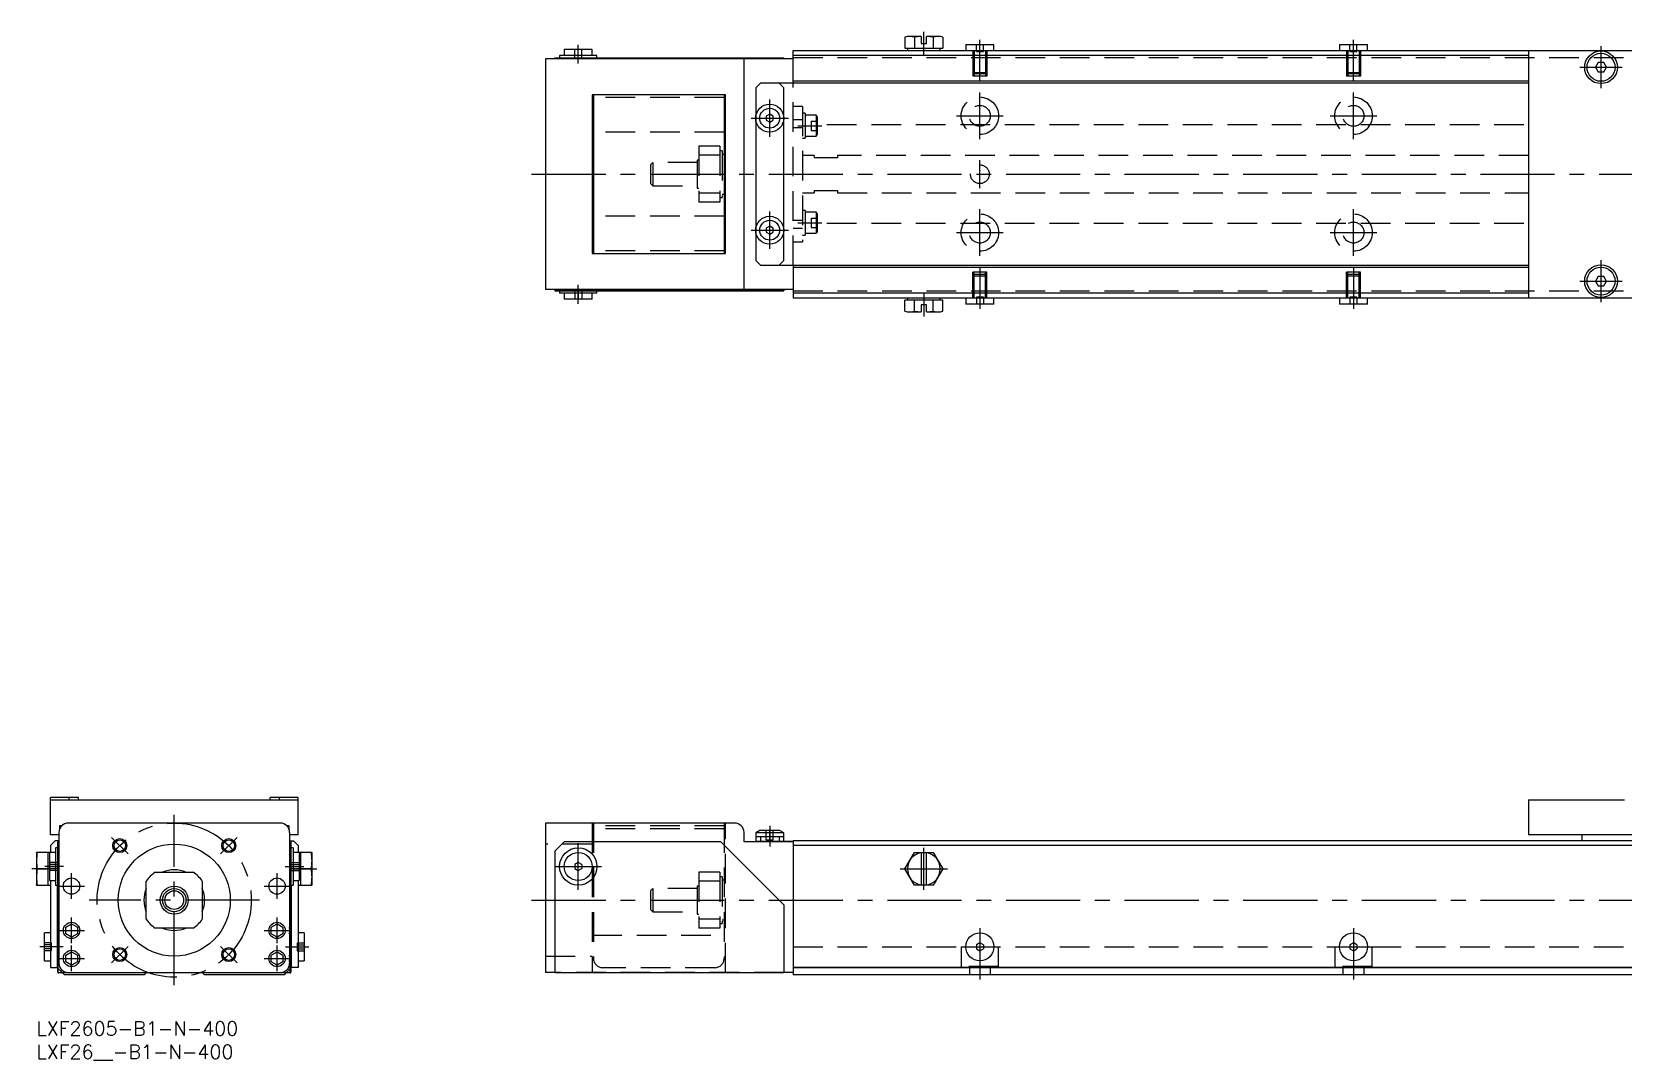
# Model space of a CAD drawing. Extents: x -1 to 684, y -8 to 212.
# Drawn here: x -1 to 339.7, y -8.3 to 212 of the extents above; entities that cross this region are included whole.
import ezdxf

# ---------------------------------------------------------------- set-up
doc = ezdxf.new("R2010")
doc.units = 0
doc.header["$LTSCALE"] = 0.5
doc.linetypes.add('CENTER', pattern=[50.8, 31.75, -6.35, 6.35, -6.35])
doc.linetypes.add('DASHED', pattern=[19.05, 12.7, -6.35])
for name, color, linetype in [('MSM_CENTER', 1, 'CENTER'), ('MSM_CONTINUOUS', 7, 'CONTINUOUS'), ('MSM_DASHED', 4, 'DASHED'), ('MSM_NARROW', 5, 'CONTINUOUS'), ('MSM_PART_NUMBER', 7, 'CONTINUOUS')]:
    doc.layers.add(name, color=color, linetype=linetype)
doc.styles.get("Standard").update_dxf_attribs({"font": 'txt.shx', "height": 1, "bigfont": 'bigfont.shx'})

# ---------------------------------------------------------------- blocks, each defined once
blk = doc.blocks.new('*U116')
at = {"layer": 'MSM_PART_NUMBER'}
blk.add_text('LXF2605-B1-N-400', height=3, dxfattribs=at).set_placement((0, -3))
blk = doc.blocks.new('*U117')
at = {"layer": 'MSM_PART_NUMBER'}
blk.add_text('LXF26__-B1-N-400', height=3, dxfattribs=at).set_placement((0, -8))

msp = doc.modelspace()

# ---------------------------------------------------------------- linework, layer by layer
at = {"layer": 'MSM_CENTER'}
for p, q in [((190, 206.97), (190, 211.99)), ((116, 205.19), (116, 209.24)), ((202, 201.49), (202, 210.29)), ((282, 201.49), (282, 210.29)), ((335, 199.89), (335, 208.89)), ((330.5, 204.39), (339.5, 204.39)), ((202, 188.99), (202, 198.99)), ((282, 188.99), (282, 198.99)), ((157, 189.49), (157, 197.49)), ((153, 193.49), (160.99, 193.49)), ((163, 191.89), (168.19, 191.89)), ((197, 193.99), (207, 193.99)), ((277, 193.99), (287, 193.99)), ((202, 178.49), (202, 184.49)), ((106, 181.49), (575, 181.49)), ((202, 163.99), (202, 173.99)), ((282, 163.99), (282, 173.99)), ((157, 165.49), (157, 173.49)), ((163, 171.1), (168.19, 171.1)), ((153, 169.49), (160.99, 169.49)), ((197, 168.99), (207, 168.99)), ((277, 168.99), (287, 168.99)), ((202, 161.49), (202, 152.69)), ((282, 161.49), (282, 152.69)), ((335, 154.09), (335, 163.09)), ((116, 153.74), (116, 157.79)), ((330.5, 158.59), (339.5, 158.59)), ((190, 155.99), (190, 150.99)), ((29.5, 7.75), (29.5, 44.25)), ((157, 41.9), (157, 37.5)), ((16.06, 39.44), (19.6, 35.9)), ((42.94, 39.44), (39.4, 35.9)), ((116, 28.2), (116, 38.2)), ((190, 28.2), (190, 37.2)), ((4, 32.7), (-1, 32.7)), ((5.75, 33.2), (1.75, 33.2)), ((7.5, 26.25), (7.5, 31.75)), ((51.5, 26.25), (51.5, 31.75)), ((53.25, 33.2), (57.25, 33.2)), ((55, 32.7), (60, 32.7)), ((111, 33.2), (121, 33.2)), ((184.95, 32.7), (195.04, 32.7)), ((4.75, 29), (10.25, 29)), ((48.75, 29), (54.25, 29)), ((47.75, 26), (11.25, 26)), ((106, 26), (575, 26)), ((7.5, 16.75), (7.5, 22.25)), ((51.5, 16.75), (51.5, 22.25)), ((4.75, 19.5), (10.25, 19.5)), ((48.75, 19.5), (54.25, 19.5)), ((202, 20), (202, 9)), ((282, 20), (282, 9)), ((5.7, 16), (0.7, 16)), ((7.5, 10.75), (7.5, 16.25)), ((16.06, 12.56), (19.6, 16.1)), ((39.4, 16.1), (42.94, 12.56)), ((51.5, 10.75), (51.5, 16.25)), ((53.3, 16), (58.3, 16)), ((198, 16), (206, 16)), ((278, 16), (286, 16)), ((4.75, 13.5), (10.25, 13.5)), ((48.75, 13.5), (54.25, 13.5))]:
    msp.add_line(p, q, dxfattribs=at)
msp.add_circle((29.5, 26), 16.5, dxfattribs=at)
at = {"layer": 'MSM_CONTINUOUS'}
for p, q in [((119, 208.24), (113, 208.24)), ((113, 208.24), (113, 206.94)), ((119, 206.94), (119, 208.24)), ((162, 200.99), (162, 207.99)), ((162, 207.99), (562, 207.99)), ((186.5, 210.99), (185.95, 210.85)), ((185.95, 210.85), (185.95, 208.49)), ((185.95, 208.49), (194.04, 208.49)), ((189.4, 210.99), (186.5, 210.99)), ((186.5, 208.49), (186.5, 207.99)), ((187.97, 210.85), (187.97, 208.49)), ((189.4, 210.99), (189.4, 209.49)), ((189.4, 209.49), (190.6, 209.49)), ((193.5, 210.99), (190.6, 210.99)), ((190.6, 209.49), (190.6, 210.99)), ((192.02, 210.85), (192.02, 208.49)), ((194.04, 210.85), (193.5, 210.99)), ((193.5, 207.99), (193.5, 208.49)), ((194.04, 210.85), (194.04, 208.49)), ((199, 209.29), (205, 209.29)), ((199, 209.29), (199, 207.99)), ((205, 207.99), (205, 209.29)), ((279, 209.29), (285, 209.29)), ((279, 209.29), (279, 207.99)), ((285, 207.99), (285, 209.29)), ((319.5, 207.99), (319.5, 154.99)), ((162, 206.19), (109, 206.19)), ((109, 206.19), (109, 156.79)), ((111, 206.44), (160, 206.44)), ((111, 206.19), (111, 206.44)), ((111, 206.34), (160, 206.34)), ((120, 206.94), (112, 206.94)), ((112, 206.94), (112, 206.44)), ((113, 206.34), (113, 206.44)), ((114.5, 206.34), (114.5, 206.19)), ((117.5, 206.19), (117.5, 206.34)), ((120, 206.44), (120, 206.94)), ((146.5, 206.34), (146.5, 206.44)), ((148.6, 206.24), (148.56, 206.19)), ((148.6, 206.24), (148.6, 206.19)), ((151.29, 206.24), (148.6, 206.24)), ((151.29, 206.29), (151.29, 206.19)), ((152, 206.29), (151.29, 206.29)), ((151.5, 156.79), (151.5, 206.19)), ((152, 206.29), (152, 206.19)), ((160, 206.19), (160, 206.44)), ((162, 206.99), (319.5, 206.99)), ((334.42, 205.39), (333.84, 204.39)), ((335.57, 205.39), (334.42, 205.39)), ((336.15, 204.39), (335.57, 205.39)), ((162, 201.49), (319.5, 201.49)), ((333.84, 204.39), (334.42, 203.39)), ((334.42, 203.39), (335.57, 203.39)), ((335.57, 203.39), (336.15, 204.39)), ((119, 198.49), (119, 164.49)), ((147.5, 198.49), (119, 198.49)), ((119, 197.89), (119.25, 197.89)), ((119.25, 198.49), (119.25, 164.49)), ((147.25, 198.49), (147.25, 164.49)), ((147.25, 197.89), (147.5, 197.89)), ((147.5, 164.49), (147.5, 198.49)), ((155, 200.99), (154, 199.99)), ((154, 199.99), (154, 162.99)), ((319.5, 200.99), (155, 200.99)), ((160, 199.99), (159, 200.99)), ((160, 162.99), (160, 199.99)), ((119.25, 194.48), (119, 194.48)), ((147.5, 194.48), (147.25, 194.48)), ((157, 194.36), (156.25, 193.93)), ((157.75, 193.93), (157, 194.36)), ((156.25, 193.93), (156.25, 193.06)), ((156.25, 193.06), (157, 192.63)), ((157, 192.63), (157.75, 193.06)), ((157.75, 193.06), (157.75, 193.93)), ((119.25, 190.49), (119, 190.49)), ((147.5, 190.49), (147.25, 190.49)), ((147.5, 185.74), (147.25, 185.74)), ((147.25, 177.24), (147.5, 177.24)), ((119.25, 172.49), (119, 172.49)), ((147.5, 172.49), (147.25, 172.49)), ((119.25, 168.5), (119, 168.5)), ((147.5, 168.5), (147.25, 168.5)), ((157, 170.36), (156.25, 169.93)), ((156.25, 169.93), (156.25, 169.06)), ((156.25, 169.06), (157, 168.63)), ((157.75, 169.93), (157, 170.36)), ((157, 168.63), (157.75, 169.06)), ((157.75, 169.06), (157.75, 169.93)), ((119, 165.09), (119.25, 165.09)), ((119, 164.49), (147.5, 164.49)), ((147.25, 165.09), (147.5, 165.09)), ((154, 162.99), (155, 161.99)), ((155, 161.99), (319.5, 161.99)), ((159, 161.99), (160, 162.99)), ((162, 161.99), (162, 154.99)), ((319.5, 161.5), (162, 161.5)), ((162, 156.79), (109, 156.79)), ((111, 156.79), (111, 156.54)), ((114.5, 156.79), (114.5, 156.64)), ((117.5, 156.64), (117.5, 156.79)), ((148.56, 156.79), (148.6, 156.74)), ((148.6, 156.79), (148.6, 156.74)), ((148.6, 156.74), (151.29, 156.74)), ((151.29, 156.79), (151.29, 156.69)), ((152, 156.79), (152, 156.69)), ((160, 156.79), (160, 156.54)), ((334.42, 159.59), (333.84, 158.59)), ((333.84, 158.59), (334.42, 157.59)), ((335.57, 159.59), (334.42, 159.59)), ((334.42, 157.59), (335.57, 157.59)), ((336.15, 158.59), (335.57, 159.59)), ((335.57, 157.59), (336.15, 158.59)), ((111, 156.64), (160, 156.64)), ((111, 156.54), (160, 156.54)), ((112, 156.54), (112, 156.04)), ((120, 156.04), (112, 156.04)), ((113, 156.64), (113, 156.54)), ((113, 156.04), (113, 154.74)), ((119, 154.74), (113, 154.74)), ((119, 154.74), (119, 156.04)), ((120, 156.04), (120, 156.54)), ((146.5, 156.64), (146.5, 156.54)), ((151.29, 156.69), (152, 156.69)), ((319.5, 155.99), (162, 155.99)), ((162, 154.99), (562, 154.99)), ((185.95, 152.14), (185.95, 154.49)), ((194.04, 154.49), (185.95, 154.49)), ((186.5, 154.99), (186.5, 154.49)), ((187.97, 152.14), (187.97, 154.49)), ((190.6, 153.49), (189.4, 153.49)), ((189.4, 153.49), (189.4, 151.99)), ((190.6, 151.99), (190.6, 153.49)), ((192.02, 152.14), (192.02, 154.49)), ((193.5, 154.49), (193.5, 154.99)), ((194.04, 152.14), (194.04, 154.49)), ((199, 154.99), (199, 153.69)), ((205, 153.69), (199, 153.69)), ((205, 153.69), (205, 154.99)), ((279, 154.99), (279, 153.69)), ((285, 153.69), (279, 153.69)), ((285, 153.69), (285, 154.99)), ((185.95, 152.14), (186.5, 151.99)), ((186.5, 151.99), (189.4, 151.99)), ((190.6, 151.99), (193.5, 151.99)), ((193.5, 151.99), (194.04, 152.14)), ((9, 48), (3, 48)), ((3, 40), (3, 48)), ((7, 47.5), (7, 48)), ((9, 47.5), (9, 48)), ((56, 48), (50, 48)), ((50, 47.5), (50, 48)), ((52, 47.5), (52, 48)), ((56, 40), (56, 48)), ((3, 47.5), (56, 47.5)), ((319.5, 47.5), (340, 47.5)), ((319.5, 47.5), (319.5, 40)), ((5, 41.37), (5, 42)), ((5, 42), (5.48, 42)), ((52.2, 42.5), (6.8, 42.5)), ((53.52, 42), (54, 42)), ((54, 42), (54, 41.37)), ((149.5, 42.5), (109, 42.5)), ((109, 42.5), (109, 10.5)), ((154.86, 40.9), (154, 40.4)), ((159.13, 40.9), (154.86, 40.9)), ((159.99, 40.4), (159.13, 40.9)), ((4.8, 40), (3, 40)), ((4, 38.7), (3, 37.7)), ((3, 37.7), (3, 36.2)), ((4.8, 38.7), (4, 38.7)), ((4.65, 38.5), (4.55, 38.5)), ((4.55, 10.6), (4.55, 38.5)), ((4.65, 10.6), (4.65, 38.5)), ((4.8, 40.5), (4.8, 12.5)), ((54.2, 40.5), (54.2, 12.5)), ((56, 40), (54.2, 40)), ((54.2, 38.7), (55, 38.7)), ((54.35, 38.5), (54.45, 38.5)), ((54.35, 10.6), (54.35, 38.5)), ((54.45, 38.5), (54.45, 10.6)), ((55, 38.7), (56, 37.7)), ((56, 37.7), (56, 36.2)), ((111, 36.5), (113, 38.5)), ((146.5, 38.5), (113, 38.5)), ((146.5, 38.5), (160, 25)), ((151.5, 38.5), (151.5, 40.5)), ((162, 38.5), (151.5, 38.5)), ((154, 40.4), (154, 38.65)), ((159.99, 40.4), (154, 40.4)), ((154, 39.6), (160, 39.6)), ((154, 38.65), (154.04, 38.65)), ((154, 38.6), (162, 38.6)), ((154, 38.6), (154, 38.5)), ((154.04, 38.65), (154.04, 38.6)), ((154.94, 38.6), (154.94, 38.65)), ((154.94, 38.65), (159.04, 38.65)), ((155, 39.6), (155, 38.65)), ((156, 38.6), (156, 38.5)), ((159, 39.6), (159, 38.65)), ((159.04, 38.65), (159.04, 38.6)), ((160, 38.6), (159.99, 40.4)), ((562, 38.7), (162, 38.7)), ((162, 38.7), (162, 10)), ((562, 37.7), (162, 37.7)), ((404.5, 40), (319.5, 40)), ((331, 38.7), (331, 40)), ((0, 36.15), (0.01, 36.2)), ((0, 36.15), (0, 29.25)), ((4.05, 36.2), (0.01, 36.2)), ((2.5, 29.2), (2.5, 36.2)), ((2.75, 36.2), (2.75, 30.2)), ((4.05, 37.2), (4.05, 29.2)), ((4.55, 37.2), (4.05, 37.2)), ((4.65, 36.5), (4.55, 36.5)), ((4.8, 34.7), (4.65, 34.7)), ((54.35, 34.7), (54.2, 34.7)), ((54.35, 36.5), (54.45, 36.5)), ((54.95, 37.2), (54.45, 37.2)), ((54.95, 37.2), (54.95, 29.2)), ((58.99, 36.2), (54.95, 36.2)), ((56.25, 36.2), (56.25, 30.2)), ((56.5, 36.2), (56.5, 29.2)), ((58.99, 36.2), (59, 36.15)), ((59, 29.25), (59, 36.15)), ((111, 36.5), (111, 10.4)), ((185.95, 32.7), (187.97, 36.2)), ((187.97, 36.2), (192.02, 36.2)), ((189.4, 36.2), (189.4, 29.2)), ((190.6, 29.2), (190.6, 36.2)), ((192.02, 36.2), (194.04, 32.7)), ((0.15, 32.7), (2.5, 32.7)), ((4.65, 31.7), (4.8, 31.7)), ((25.43, 32), (33.57, 32)), ((54.2, 31.7), (54.35, 31.7)), ((58.85, 32.7), (56.5, 32.7)), ((116, 34.07), (115.25, 33.63)), ((115.25, 33.63), (115.25, 32.77)), ((115.25, 32.77), (116, 32.33)), ((116.75, 33.63), (116, 34.07)), ((116, 32.33), (116.75, 32.77)), ((116.75, 33.63), (116.75, 32.77)), ((187.97, 29.2), (185.95, 32.7)), ((194.04, 32.7), (192.02, 29.2)), ((0.01, 29.2), (0, 29.25)), ((0.01, 29.2), (3, 29.2)), ((2.75, 30.2), (4.05, 30.2)), ((3, 30.2), (3, 11.6)), ((4.05, 29.2), (4.55, 29.2)), ((4.5, 11.5), (4.5, 29)), ((4.5, 29), (4.55, 29)), ((4.65, 29), (4.8, 29)), ((4.7, 28), (4.8, 28.1)), ((4.7, 20.65), (4.7, 28)), ((23.5, 21.93), (23.5, 30.07)), ((35.5, 30.07), (35.5, 21.93)), ((54.35, 29), (54.2, 29)), ((54.2, 28.1), (54.3, 28)), ((54.3, 28), (54.3, 20.65)), ((54.45, 29.2), (54.95, 29.2)), ((54.5, 29), (54.45, 29)), ((54.5, 29), (54.5, 11.5)), ((54.95, 30.2), (56.25, 30.2)), ((56, 30.2), (56, 11.6)), ((56, 29.2), (58.99, 29.2)), ((59, 29.25), (58.99, 29.2)), ((192.02, 29.2), (187.97, 29.2)), ((160, 25), (160, 10.4)), ((4.5, 20.45), (4.55, 20.5)), ((4.65, 20.6), (4.7, 20.65)), ((6.25, 20.22), (7.5, 20.94)), ((7.5, 20.94), (8.75, 20.22)), ((50.25, 20.22), (51.5, 20.94)), ((51.5, 20.94), (52.75, 20.22)), ((54.3, 20.65), (54.35, 20.6)), ((54.45, 20.5), (54.5, 20.45)), ((3, 19), (1.7, 19)), ((1.7, 13), (1.7, 19)), ((6.25, 18.78), (6.25, 20.22)), ((7.5, 18.06), (6.25, 18.78)), ((8.75, 18.78), (7.5, 18.06)), ((8.75, 20.22), (8.75, 18.78)), ((33.57, 20), (25.43, 20)), ((50.25, 18.78), (50.25, 20.22)), ((51.5, 18.06), (50.25, 18.78)), ((52.75, 18.78), (51.5, 18.06)), ((52.75, 20.22), (52.75, 18.78)), ((57.3, 19), (56, 19)), ((57.3, 19), (57.3, 13)), ((6.25, 14.22), (7.5, 14.94)), ((6.25, 12.78), (6.25, 14.22)), ((7.5, 14.94), (8.75, 14.22)), ((8.75, 14.22), (8.75, 12.78)), ((50.25, 14.22), (51.5, 14.94)), ((50.25, 12.78), (50.25, 14.22)), ((51.5, 14.94), (52.75, 14.22)), ((52.75, 14.22), (52.75, 12.78)), ((202, 16.87), (201.25, 16.43)), ((201.25, 16.43), (201.25, 15.57)), ((201.25, 15.57), (202, 15.13)), ((202.75, 16.43), (202, 16.87)), ((202, 15.13), (202.75, 15.57)), ((202.75, 16.43), (202.75, 15.57)), ((282, 16.87), (281.25, 16.43)), ((281.25, 16.43), (281.25, 15.57)), ((281.25, 15.57), (282, 15.13)), ((282.75, 16.43), (282, 16.87)), ((282, 15.13), (282.75, 15.57)), ((282.75, 16.43), (282.75, 15.57)), ((1.7, 13), (3, 13)), ((3, 11.6), (4.5, 11.6)), ((4.55, 11.45), (4.5, 11.5)), ((5.5, 10.5), (4.65, 11.35)), ((4.75, 10.5), (54.25, 10.5)), ((54.25, 10.4), (4.75, 10.4)), ((6, 10), (5.6, 10.4)), ((7.5, 12.06), (6.25, 12.78)), ((8.75, 12.78), (7.5, 12.06)), ((23.43, 10.4), (23.03, 10)), ((35.97, 10), (35.57, 10.4)), ((51.5, 12.06), (50.25, 12.78)), ((52.75, 12.78), (51.5, 12.06)), ((53.4, 10.4), (53, 10)), ((54.35, 11.35), (53.5, 10.5)), ((54.5, 11.5), (54.45, 11.45)), ((56, 11.6), (54.5, 11.6)), ((56, 13), (57.3, 13)), ((111, 10.5), (109, 10.5)), ((160, 10.4), (111, 10.4)), ((162, 10.5), (160, 10.5)), ((562, 11.6), (162, 11.6)), ((567.49, 11.5), (162, 11.5)), ((23.03, 10), (6, 10)), ((53, 10), (35.97, 10)), ((562, 10), (162, 10))]:
    msp.add_line(p, q, dxfattribs=at)
for centre, radius in [((335, 204.39), 3.5), ((335, 204.39), 3), ((157, 193.49), 3), ((157, 193.49), 2.13), ((157, 169.49), 3), ((157, 169.49), 2.13), ((335, 158.59), 3.5), ((335, 158.59), 3), ((17.83, 37.67), 1.23), ((29.5, 26), 12), ((41.17, 37.67), 1.23), ((116, 33.2), 4), ((116, 33.2), 3), ((7.5, 29), 1.75), ((51.5, 29), 1.75), ((29.5, 26), 3), ((29.5, 26), 2.5), ((29.5, 26), 2), ((7.5, 19.5), 1.75), ((51.5, 19.5), 1.75), ((202, 16), 3), ((282, 16), 3), ((7.5, 13.5), 1.75), ((17.83, 14.33), 1.23), ((41.17, 14.33), 1.23), ((51.5, 13.5), 1.75)]:
    msp.add_circle(centre, radius, dxfattribs=at)
for centre, radius, start, end in [((187, 207.14), 3.86, 90.5706, 105.7723), ((186.93, 207.13), 3.86, 74.2309, 89.4262), ((190.17, 194.83), 16.17, 92.7561, 97.8123), ((189.82, 194.83), 16.17, 82.1877, 87.2439), ((193.06, 207.13), 3.86, 90.5738, 105.7691), ((192.99, 207.14), 3.86, 74.2277, 89.4294), ((187, 155.85), 3.86, 254.2277, 269.4294), ((186.93, 155.85), 3.86, 270.5738, 285.7691), ((190.17, 168.16), 16.17, 262.1877, 267.2439), ((189.82, 168.16), 16.17, 272.7561, 277.8123), ((193.06, 155.85), 3.86, 254.2309, 269.4262), ((192.99, 155.85), 3.86, 270.5706, 285.7723), ((6.8, 40.5), 2, 90, 180), ((52.2, 40.5), 2, 0, 90), ((149.5, 40.5), 2, 0, 90), ((11.31, 34.39), 11.31, 170.8086, 179.713), ((11.31, 34.51), 11.31, 180.2886, 189.1898), ((47.69, 34.39), 11.31, 0.287, 9.1914), ((47.69, 34.51), 11.31, 350.8102, 359.7114), ((190, 32.7), 3.5, 99.8709, 260.1291), ((190, 32.7), 3.5, 279.8709, 80.1291), ((11.31, 30.89), 11.31, 170.8102, 179.7114), ((11.31, 31.01), 11.31, 180.287, 189.1914), ((29.5, 26), 7.25, 124.1484, 145.8516), ((29.5, 26), 6.5, 67.3801, 112.6199), ((29.5, 26), 7.25, 34.1484, 55.8516), ((47.69, 30.89), 11.31, 0.2886, 9.1898), ((47.69, 31.01), 11.31, 350.8086, 359.713), ((29.5, 26), 6.5, 157.3801, 202.6199), ((29.5, 26), 6.5, 337.3801, 22.6199), ((29.5, 26), 7.25, 214.1484, 235.8516), ((29.5, 26), 7.25, 304.1484, 325.8516), ((7.5, 19.5), 2.8, 164.6411, 195.3589), ((7.5, 19.5), 2.75, 169.0575, 190.9425), ((29.5, 26), 6.5, 247.3801, 292.6199), ((51.5, 19.5), 2.8, 344.6411, 15.3589), ((51.5, 19.5), 2.75, 349.0575, 10.9425), ((4.2, 15.97), 0.5, 45.573, 53.1301), ((4.2, 15.97), 0.5, 306.8699, 314.427), ((4.2, 15.97), 0.5, 334.1581, 25.8419), ((7.5, 13.5), 2.8, 164.6411, 195.3589), ((7.5, 13.5), 2.75, 169.0575, 190.9425), ((51.5, 13.5), 2.8, 344.6411, 15.3589), ((51.5, 13.5), 2.75, 349.0575, 10.9425), ((4.75, 10.6), 0.2, 180, 270), ((4.75, 10.6), 0.1, 180, 270), ((6.8, 12.5), 2, 180, 270), ((52.2, 12.5), 2, 270, 0), ((54.25, 10.6), 0.1, 270, 0), ((54.25, 10.6), 0.2, 270, 0)]:
    msp.add_arc(centre, radius, start, end, dxfattribs=at)
at = {"layer": 'MSM_DASHED'}
for p, q in [((115.25, 206.24), (115.25, 208.24)), ((116, 206.24), (116, 208.24)), ((116.75, 206.24), (116.75, 208.24)), ((200.5, 207.99), (200.5, 202.49)), ((200.77, 207.99), (200.77, 202.49)), ((201.25, 207.79), (201.25, 209.29)), ((202, 207.79), (202, 209.29)), ((202.75, 207.79), (202.75, 209.29)), ((203.22, 207.99), (203.22, 202.49)), ((203.5, 207.99), (203.5, 202.49)), ((280.5, 207.99), (280.5, 202.49)), ((280.77, 207.99), (280.77, 202.49)), ((281.25, 207.79), (281.25, 209.29)), ((282, 207.79), (282, 209.29)), ((282.75, 207.79), (282.75, 209.29)), ((283.22, 207.99), (283.22, 202.49)), ((283.5, 207.99), (283.5, 202.49)), ((116.75, 206.24), (115.25, 206.24)), ((162, 206.49), (562, 206.49)), ((201.25, 207.79), (202.75, 207.79)), ((281.25, 207.79), (282.75, 207.79)), ((200.77, 202.99), (200.5, 203.26)), ((200.5, 203.26), (203.5, 203.26)), ((203.5, 202.49), (200.5, 202.49)), ((203.22, 202.99), (200.77, 202.99)), ((203.22, 202.99), (203.5, 203.26)), ((280.77, 202.99), (280.5, 203.26)), ((280.5, 203.26), (283.5, 203.26)), ((283.5, 202.49), (280.5, 202.49)), ((283.22, 202.99), (280.77, 202.99)), ((283.22, 202.99), (283.5, 203.26)), ((147.25, 197.89), (119.25, 197.89)), ((162, 161.99), (162, 200.99)), ((164, 195.99), (162, 195.99)), ((164, 195.99), (164, 166.99)), ((164.6, 194.54), (164, 194.54)), ((164.6, 194.54), (164.6, 189.24)), ((164, 193.16), (162, 193.16)), ((164, 191.4), (162, 191.4)), ((166.94, 194.14), (164.6, 194.14)), ((165.9, 192.89), (167.19, 192.89)), ((165.9, 192.89), (165.9, 190.89)), ((165.9, 191.89), (167.19, 191.89)), ((165.9, 190.89), (167.19, 190.89)), ((166.94, 194.14), (166.94, 189.64)), ((167.19, 193.88), (166.94, 194.14)), ((167.19, 193.88), (167.19, 189.9)), ((318.49, 192.07), (167.19, 192.07)), ((147.25, 190.49), (119.25, 190.49)), ((141.79, 187.49), (141.79, 175.49)), ((146.29, 187.49), (141.79, 187.49)), ((146.29, 187.49), (146.29, 175.49)), ((164, 189.24), (164.6, 189.24)), ((164.6, 189.64), (166.94, 189.64)), ((166.94, 189.64), (167.19, 189.9)), ((141.5, 184.49), (141.5, 178.49)), ((141.79, 184.49), (141.5, 184.49)), ((146.29, 185.56), (141.79, 185.56)), ((146.79, 186.49), (146.29, 186.49)), ((146.79, 186.49), (146.79, 176.49)), ((147.25, 185.74), (146.79, 185.74)), ((166.5, 185.49), (164, 185.49)), ((166.5, 185.49), (166.5, 184.99)), ((171.5, 184.99), (166.5, 184.99)), ((171.5, 185.49), (171.5, 184.99)), ((319.5, 185.49), (171.5, 185.49)), ((132, 183.99), (131.5, 183.49)), ((131.5, 183.49), (131.5, 179.49)), ((141.5, 183.99), (132, 183.99)), ((132, 183.99), (132, 178.99)), ((131.5, 179.49), (132, 178.99)), ((132, 178.99), (141.5, 178.99)), ((141.5, 178.49), (141.79, 178.49)), ((146.29, 177.42), (141.79, 177.42)), ((146.79, 177.24), (147.25, 177.24)), ((164, 177.49), (166.5, 177.49)), ((166.5, 177.99), (171.5, 177.99)), ((166.5, 177.99), (166.5, 177.49)), ((171.5, 177.99), (171.5, 177.49)), ((171.5, 177.49), (319.5, 177.49)), ((146.29, 175.49), (141.79, 175.49)), ((146.29, 176.49), (146.79, 176.49)), ((147.25, 172.49), (119.25, 172.49)), ((164, 171.59), (162, 171.59)), ((164.6, 173.75), (164, 173.75)), ((164.6, 173.75), (164.6, 168.45)), ((166.94, 173.35), (164.6, 173.35)), ((165.9, 172.1), (167.19, 172.1)), ((165.9, 172.1), (165.9, 170.1)), ((165.9, 171.1), (167.19, 171.1)), ((167.19, 173.09), (166.94, 173.35)), ((166.94, 173.35), (166.94, 168.85)), ((167.19, 173.09), (167.19, 169.11)), ((318.49, 170.91), (167.19, 170.91)), ((164, 169.83), (162, 169.83)), ((162, 166.99), (164, 166.99)), ((164, 168.45), (164.6, 168.45)), ((164.6, 168.85), (166.94, 168.85)), ((165.9, 170.1), (167.19, 170.1)), ((166.94, 168.85), (167.19, 169.11)), ((147.25, 165.09), (119.25, 165.09)), ((203.5, 160.49), (200.5, 160.49)), ((200.5, 154.99), (200.5, 160.49)), ((200.77, 154.99), (200.77, 160.49)), ((203.22, 154.99), (203.22, 160.49)), ((203.5, 154.99), (203.5, 160.49)), ((283.5, 160.49), (280.5, 160.49)), ((280.5, 154.99), (280.5, 160.49)), ((280.77, 154.99), (280.77, 160.49)), ((283.22, 154.99), (283.22, 160.49)), ((283.5, 154.99), (283.5, 160.49)), ((116.75, 156.74), (115.25, 156.74)), ((115.25, 156.74), (115.25, 154.74)), ((116, 156.74), (116, 154.74)), ((116.75, 156.74), (116.75, 154.74)), ((200.77, 159.99), (200.5, 159.72)), ((200.5, 159.72), (203.5, 159.72)), ((203.22, 159.99), (200.77, 159.99)), ((203.22, 159.99), (203.5, 159.72)), ((280.77, 159.99), (280.5, 159.72)), ((280.5, 159.72), (283.5, 159.72)), ((283.22, 159.99), (280.77, 159.99)), ((283.22, 159.99), (283.5, 159.72)), ((114.25, 156.64), (114.25, 156.54)), ((114.5, 156.64), (114.5, 156.54)), ((117.5, 156.54), (117.5, 156.64)), ((117.75, 156.64), (117.75, 156.54)), ((162, 156.49), (562, 156.49)), ((201.25, 155.19), (201.25, 153.69)), ((202.75, 155.19), (201.25, 155.19)), ((202, 155.19), (202, 153.69)), ((202.75, 155.19), (202.75, 153.69)), ((281.25, 155.19), (281.25, 153.69)), ((282.75, 155.19), (281.25, 155.19)), ((282, 155.19), (282, 153.69)), ((282.75, 155.19), (282.75, 153.69)), ((119, 42.5), (119, 10.5)), ((119.25, 42.5), (119.25, 13.53)), ((147.25, 41.9), (119.25, 41.9)), ((147.25, 41.3), (119.25, 41.3)), ((147.25, 42.5), (147.25, 13.53)), ((147.5, 10.5), (147.5, 42.5)), ((156.25, 38.9), (156.25, 40.9)), ((157, 38.9), (157, 40.9)), ((157.75, 38.9), (157.75, 40.9)), ((119, 38), (109, 38)), ((156.25, 38.9), (157.75, 38.9)), ((4.75, 34.07), (2.75, 34.07)), ((4.75, 33.63), (2.75, 33.63)), ((4.75, 32.77), (2.75, 32.77)), ((4.75, 32.33), (2.75, 32.33)), ((4.75, 34.07), (4.75, 32.33)), ((54.25, 34.07), (56.25, 34.07)), ((54.25, 34.07), (54.25, 32.33)), ((54.25, 33.63), (56.25, 33.63)), ((54.25, 32.77), (56.25, 32.77)), ((54.25, 32.33), (56.25, 32.33)), ((146.29, 32), (141.79, 32)), ((141.79, 32), (141.79, 20)), ((146.29, 32), (146.29, 20)), ((146.79, 31), (146.29, 31)), ((146.79, 31), (146.79, 21)), ((132, 28.5), (131.5, 28)), ((131.5, 28), (131.5, 24)), ((141.5, 28.5), (132, 28.5)), ((132, 28.5), (132, 23.5)), ((141.79, 29), (141.5, 29)), ((141.5, 29), (141.5, 23)), ((146.29, 30.07), (141.79, 30.07)), ((147.5, 30.25), (146.79, 30.25)), ((131.5, 24), (132, 23.5)), ((132, 23.5), (141.5, 23.5)), ((141.5, 23), (141.79, 23)), ((146.29, 21.93), (141.79, 21.93)), ((146.29, 21), (146.79, 21)), ((146.79, 21.75), (147.5, 21.75)), ((119, 18.5), (147.5, 18.5)), ((146.29, 20), (141.79, 20)), ((3.2, 16.87), (1.7, 16.87)), ((3.2, 16.43), (1.7, 16.43)), ((3.2, 15.57), (1.7, 15.57)), ((3.2, 15.13), (1.7, 15.13)), ((3.2, 15.13), (3.2, 16.87)), ((55.8, 16.87), (57.3, 16.87)), ((55.8, 16.87), (55.8, 15.13)), ((55.8, 16.43), (57.3, 16.43)), ((55.8, 15.57), (57.3, 15.57)), ((55.8, 15.13), (57.3, 15.13)), ((109, 14), (119, 14)), ((162, 15.97), (562, 15.97)), ((198, 15.97), (198, 11.8)), ((206, 11.8), (206, 15.97)), ((278, 15.97), (278, 11.8)), ((286, 11.8), (286, 15.97)), ((160, 10.5), (111, 10.5)), ((145.25, 11.53), (121.25, 11.53)), ((206, 11.8), (198, 11.8)), ((199.75, 11.8), (199.75, 10)), ((204.25, 10), (204.25, 11.8)), ((286, 11.8), (278, 11.8)), ((279.75, 11.8), (279.75, 10)), ((284.25, 10), (284.25, 11.8))]:
    msp.add_line(p, q, dxfattribs=at)
for centre, radius in [((202, 193.99), 4), ((282, 193.99), 4), ((202, 193.99), 2.25), ((282, 193.99), 2.25), ((202, 181.49), 2), ((202, 168.99), 4), ((202, 168.99), 2.25), ((282, 168.99), 4), ((282, 168.99), 2.25)]:
    msp.add_circle(centre, radius, dxfattribs=at)
for centre, start, end in [((121.25, 13.53), 180, 270), ((145.25, 13.53), 270, 360)]:
    msp.add_arc(centre, 2, start, end, dxfattribs=at)
at = {"layer": 'MSM_NARROW'}
msp.add_line((40.31, 38.5), (40.31, 38.6), dxfattribs=at)
for centre in [(17.83, 37.67), (41.17, 37.67), (17.83, 14.33), (41.17, 14.33)]:
    msp.add_circle(centre, 1.5, dxfattribs=at)

# ---------------------------------------------------------------- block references
at = {"layer": 'MSM_CONTINUOUS'}
for name in ['*U116', '*U117']:
    msp.add_blockref(name, (0, 0), dxfattribs=at)

doc.saveas('drawing.dxf')
